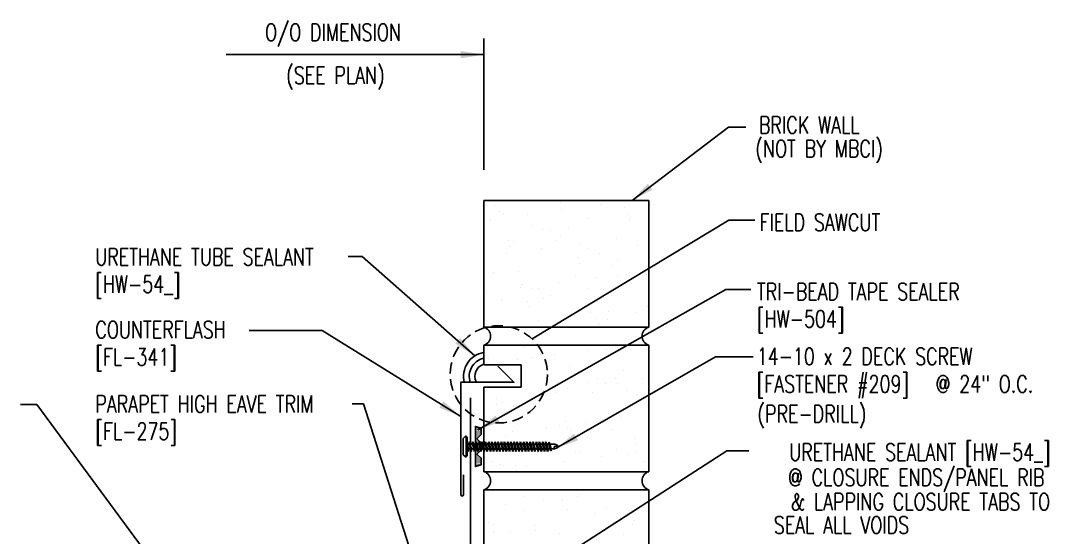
# Model space of a CAD drawing. Header units: inches. Extents: x 6.5 to 41.7, y 11.9 to 43.1.
# Drawn here: x 19.1 to 41.7, y 31.7 to 43.06 of the extents above; entities that cross this region are included whole.
import ezdxf
from ezdxf.enums import TextEntityAlignment as Align

# ---------------------------------------------------------------- set-up
doc = ezdxf.new("R2010")
doc.units = ezdxf.units.IN
doc.header["$MEASUREMENT"] = 0
doc.linetypes.add('HIDDEN', pattern=[0.375, 0.25, -0.125])
for name, color, linetype in [('DIM', 7, 'Continuous'), ('FASTENER', 9, 'Continuous'), ('SEALANT', 8, 'Continuous'), ('TAPE', 8, 'Continuous'), ('TEXT', 2, 'Continuous'), ('TRIM', 6, 'Continuous'), ('WALL', 7, 'Continuous')]:
    doc.layers.add(name, color=color, linetype=linetype)
doc.styles.add('TEXT1', font='ROMANS.shx', dxfattribs={"width": 0.75, "height": 0.375})
doc.dimstyles.new('DETAIL$7', dxfattribs={"dimscale": 4, "dimtxt": 0.09375, "dimasz": 0.125, "dimexe": 0.0625, "dimexo": 0.125, "dimgap": 0.0625, "dimtad": 1, "dimdec": 4, "dimzin": 3, "dimdsep": 46, "dimlunit": 4, "dimtxsty": 'TEXT1', "dimblk": 'ARCHTICK', "dimcen": 0.0625, "dimclrd": 7, "dimclre": 7, "dimclrt": 2, "dimadec": 0, "dimazin": 0, "dimtfac": 0.59375, "dimtdec": 4, "dimtmove": 0, "dimatfit": 3, "dimfxl": 0, "dimfrac": 2, "dimtolj": 1, "dimtzin": 3, "dimarcsym": 0})

# ---------------------------------------------------------------- blocks, each defined once
blk = doc.blocks.new('*X4')
at = {"color": 0}
for p, q in [((-0.434, 0.135), (-0.434, 0.135)), ((-0.434, 0.123), (-0.434, 0.123)), ((-0.422, 0.141), (-0.422, 0.141)), ((-0.422, 0.129), (-0.422, 0.129)), ((-0.422, 0.117), (-0.422, 0.117)), ((-0.422, 0.105), (-0.422, 0.105)), ((-0.422, 0.094), (-0.422, 0.094)), ((-0.422, 0.082), (-0.422, 0.082)), ((-0.41, 0.135), (-0.41, 0.135)), ((-0.41, 0.123), (-0.41, 0.123)), ((-0.41, 0.111), (-0.41, 0.111)), ((-0.41, 0.1), (-0.41, 0.1)), ((-0.41, 0.088), (-0.41, 0.088)), ((-0.41, 0.076), (-0.41, 0.076)), ((-0.41, 0.064), (-0.41, 0.064)), ((-0.41, 0.053), (-0.41, 0.053)), ((-0.41, 0.041), (-0.41, 0.041)), ((-0.398, 0.141), (-0.398, 0.141)), ((-0.398, 0.129), (-0.398, 0.129)), ((-0.398, 0.117), (-0.398, 0.117)), ((-0.398, 0.105), (-0.398, 0.105)), ((-0.398, 0.094), (-0.398, 0.094)), ((-0.398, 0.082), (-0.398, 0.082)), ((-0.398, 0.07), (-0.398, 0.07)), ((-0.398, 0.059), (-0.398, 0.059)), ((-0.398, 0.047), (-0.398, 0.047)), ((-0.398, 0.035), (-0.398, 0.035)), ((-0.398, 0.023), (-0.398, 0.023)), ((-0.387, 0.135), (-0.387, 0.135)), ((-0.387, 0.123), (-0.387, 0.123)), ((-0.387, 0.111), (-0.387, 0.111)), ((-0.387, 0.1), (-0.387, 0.1)), ((-0.387, 0.088), (-0.387, 0.088)), ((-0.387, 0.076), (-0.387, 0.076)), ((-0.387, 0.064), (-0.387, 0.064)), ((-0.387, 0.053), (-0.387, 0.053)), ((-0.387, 0.041), (-0.387, 0.041)), ((-0.387, 0.029), (-0.387, 0.029)), ((-0.375, 0.141), (-0.375, 0.141)), ((-0.375, 0.129), (-0.375, 0.129)), ((-0.375, 0.117), (-0.375, 0.117)), ((-0.375, 0.105), (-0.375, 0.105)), ((-0.375, 0.094), (-0.375, 0.094)), ((-0.375, 0.082), (-0.375, 0.082)), ((-0.375, 0.07), (-0.375, 0.07)), ((-0.375, 0.059), (-0.375, 0.059)), ((-0.375, 0.047), (-0.375, 0.047)), ((-0.375, 0.035), (-0.375, 0.035)), ((-0.375, 0.023), (-0.375, 0.023)), ((-0.363, 0.135), (-0.363, 0.135)), ((-0.363, 0.123), (-0.363, 0.123)), ((-0.363, 0.111), (-0.363, 0.111)), ((-0.363, 0.1), (-0.363, 0.1)), ((-0.363, 0.088), (-0.363, 0.088)), ((-0.363, 0.076), (-0.363, 0.076)), ((-0.363, 0.064), (-0.363, 0.064)), ((-0.363, 0.053), (-0.363, 0.053)), ((-0.363, 0.041), (-0.363, 0.041)), ((-0.363, 0.029), (-0.363, 0.029)), ((-0.352, 0.141), (-0.352, 0.141)), ((-0.352, 0.129), (-0.352, 0.129)), ((-0.352, 0.117), (-0.352, 0.117)), ((-0.352, 0.105), (-0.352, 0.105)), ((-0.352, 0.094), (-0.352, 0.094)), ((-0.352, 0.082), (-0.352, 0.082)), ((-0.352, 0.07), (-0.352, 0.07)), ((-0.352, 0.059), (-0.352, 0.059)), ((-0.352, 0.047), (-0.352, 0.047)), ((-0.352, 0.035), (-0.352, 0.035)), ((-0.352, 0.023), (-0.352, 0.023)), ((-0.34, 0.135), (-0.34, 0.135)), ((-0.34, 0.123), (-0.34, 0.123)), ((-0.34, 0.111), (-0.34, 0.111)), ((-0.34, 0.1), (-0.34, 0.1)), ((-0.34, 0.088), (-0.34, 0.088)), ((-0.34, 0.076), (-0.34, 0.076)), ((-0.34, 0.064), (-0.34, 0.064)), ((-0.34, 0.053), (-0.34, 0.053)), ((-0.34, 0.041), (-0.34, 0.041)), ((-0.34, 0.029), (-0.34, 0.029)), ((-0.328, 0.141), (-0.328, 0.141)), ((-0.328, 0.129), (-0.328, 0.129)), ((-0.328, 0.117), (-0.328, 0.117)), ((-0.328, 0.105), (-0.328, 0.105)), ((-0.328, 0.094), (-0.328, 0.094)), ((-0.328, 0.082), (-0.328, 0.082)), ((-0.328, 0.07), (-0.328, 0.07)), ((-0.328, 0.059), (-0.328, 0.059)), ((-0.328, 0.047), (-0.328, 0.047)), ((-0.328, 0.035), (-0.328, 0.035)), ((-0.328, 0.023), (-0.328, 0.023)), ((-0.316, 0.135), (-0.316, 0.135)), ((-0.316, 0.123), (-0.316, 0.123)), ((-0.316, 0.111), (-0.316, 0.111)), ((-0.316, 0.1), (-0.316, 0.1)), ((-0.316, 0.088), (-0.316, 0.088)), ((-0.316, 0.076), (-0.316, 0.076)), ((-0.316, 0.064), (-0.316, 0.064)), ((-0.316, 0.053), (-0.316, 0.053)), ((-0.316, 0.041), (-0.316, 0.041)), ((-0.316, 0.029), (-0.316, 0.029)), ((-0.305, 0.141), (-0.305, 0.141)), ((-0.305, 0.129), (-0.305, 0.129)), ((-0.305, 0.117), (-0.305, 0.117)), ((-0.305, 0.105), (-0.305, 0.105)), ((-0.305, 0.094), (-0.305, 0.094)), ((-0.305, 0.082), (-0.305, 0.082)), ((-0.305, 0.07), (-0.305, 0.07)), ((-0.305, 0.059), (-0.305, 0.059)), ((-0.305, 0.047), (-0.305, 0.047)), ((-0.305, 0.035), (-0.305, 0.035)), ((-0.305, 0.023), (-0.305, 0.023)), ((-0.293, 0.135), (-0.293, 0.135)), ((-0.293, 0.123), (-0.293, 0.123)), ((-0.293, 0.111), (-0.293, 0.111)), ((-0.293, 0.1), (-0.293, 0.1)), ((-0.293, 0.088), (-0.293, 0.088)), ((-0.293, 0.076), (-0.293, 0.076)), ((-0.293, 0.064), (-0.293, 0.064)), ((-0.293, 0.053), (-0.293, 0.053)), ((-0.293, 0.041), (-0.293, 0.041)), ((-0.293, 0.029), (-0.293, 0.029)), ((-0.281, 0.141), (-0.281, 0.141)), ((-0.281, 0.129), (-0.281, 0.129)), ((-0.281, 0.117), (-0.281, 0.117)), ((-0.281, 0.105), (-0.281, 0.105)), ((-0.281, 0.094), (-0.281, 0.094)), ((-0.281, 0.082), (-0.281, 0.082)), ((-0.281, 0.07), (-0.281, 0.07)), ((-0.281, 0.059), (-0.281, 0.059)), ((-0.281, 0.047), (-0.281, 0.047)), ((-0.281, 0.035), (-0.281, 0.035)), ((-0.281, 0.023), (-0.281, 0.023)), ((-0.27, 0.135), (-0.27, 0.135)), ((-0.27, 0.123), (-0.27, 0.123)), ((-0.27, 0.111), (-0.27, 0.111)), ((-0.27, 0.1), (-0.27, 0.1)), ((-0.27, 0.088), (-0.27, 0.088)), ((-0.27, 0.076), (-0.27, 0.076)), ((-0.27, 0.064), (-0.27, 0.064)), ((-0.27, 0.053), (-0.27, 0.053)), ((-0.27, 0.041), (-0.27, 0.041)), ((-0.27, 0.029), (-0.27, 0.029)), ((-0.258, 0.141), (-0.258, 0.141)), ((-0.258, 0.129), (-0.258, 0.129)), ((-0.258, 0.117), (-0.258, 0.117)), ((-0.258, 0.105), (-0.258, 0.105)), ((-0.258, 0.094), (-0.258, 0.094)), ((-0.258, 0.082), (-0.258, 0.082)), ((-0.258, 0.07), (-0.258, 0.07)), ((-0.258, 0.059), (-0.258, 0.059)), ((-0.258, 0.047), (-0.258, 0.047)), ((-0.258, 0.035), (-0.258, 0.035)), ((-0.258, 0.023), (-0.258, 0.023)), ((-0.246, 0.135), (-0.246, 0.135)), ((-0.246, 0.123), (-0.246, 0.123)), ((-0.246, 0.111), (-0.246, 0.111)), ((-0.246, 0.1), (-0.246, 0.1)), ((-0.246, 0.088), (-0.246, 0.088)), ((-0.246, 0.076), (-0.246, 0.076)), ((-0.246, 0.064), (-0.246, 0.064)), ((-0.246, 0.053), (-0.246, 0.053)), ((-0.246, 0.041), (-0.246, 0.041)), ((-0.234, 0.141), (-0.234, 0.141)), ((-0.234, 0.129), (-0.234, 0.129)), ((-0.234, 0.117), (-0.234, 0.117)), ((-0.234, 0.105), (-0.234, 0.105)), ((-0.234, 0.094), (-0.234, 0.094)), ((-0.234, 0.082), (-0.234, 0.082)), ((-0.234, 0.07), (-0.234, 0.07)), ((-0.234, 0.059), (-0.234, 0.059)), ((-0.234, 0.047), (-0.234, 0.047)), ((-0.223, 0.135), (-0.223, 0.135)), ((-0.223, 0.123), (-0.223, 0.123)), ((-0.223, 0.111), (-0.223, 0.111)), ((-0.223, 0.1), (-0.223, 0.1)), ((-0.223, 0.088), (-0.223, 0.088)), ((-0.223, 0.076), (-0.223, 0.076)), ((-0.223, 0.064), (-0.223, 0.064)), ((-0.211, 0.141), (-0.211, 0.141)), ((-0.211, 0.129), (-0.211, 0.129)), ((-0.211, 0.117), (-0.211, 0.117)), ((-0.211, 0.105), (-0.211, 0.105)), ((-0.211, 0.094), (-0.211, 0.094)), ((-0.211, 0.082), (-0.211, 0.082)), ((-0.211, 0.07), (-0.211, 0.07)), ((-0.199, 0.135), (-0.199, 0.135)), ((-0.199, 0.123), (-0.199, 0.123)), ((-0.199, 0.111), (-0.199, 0.111)), ((-0.199, 0.1), (-0.199, 0.1)), ((-0.199, 0.088), (-0.199, 0.088)), ((-0.188, 0.141), (-0.188, 0.141)), ((-0.188, 0.129), (-0.188, 0.129)), ((-0.188, 0.117), (-0.188, 0.117)), ((-0.188, 0.105), (-0.188, 0.105)), ((-0.188, 0.094), (-0.188, 0.094)), ((-0.176, 0.135), (-0.176, 0.135)), ((-0.176, 0.123), (-0.176, 0.123)), ((-0.176, 0.111), (-0.176, 0.111)), ((-0.164, 0.141), (-0.164, 0.141)), ((-0.164, 0.129), (-0.164, 0.129)), ((-0.164, 0.117), (-0.164, 0.117)), ((-0.164, 0.105), (-0.164, 0.105)), ((-0.152, 0.135), (-0.152, 0.135)), ((-0.152, 0.123), (-0.152, 0.123)), ((-0.152, 0.111), (-0.152, 0.111)), ((-0.152, 0.1), (-0.152, 0.1)), ((-0.141, 0.141), (-0.141, 0.141)), ((-0.141, 0.129), (-0.141, 0.129)), ((-0.141, 0.117), (-0.141, 0.117)), ((-0.141, 0.105), (-0.141, 0.105)), ((-0.141, 0.094), (-0.141, 0.094)), ((-0.141, 0.082), (-0.141, 0.082)), ((-0.129, 0.135), (-0.129, 0.135)), ((-0.129, 0.123), (-0.129, 0.123)), ((-0.129, 0.111), (-0.129, 0.111)), ((-0.129, 0.1), (-0.129, 0.1)), ((-0.129, 0.088), (-0.129, 0.088)), ((-0.129, 0.076), (-0.129, 0.076)), ((-0.117, 0.141), (-0.117, 0.141)), ((-0.117, 0.129), (-0.117, 0.129)), ((-0.117, 0.117), (-0.117, 0.117)), ((-0.117, 0.105), (-0.117, 0.105)), ((-0.117, 0.094), (-0.117, 0.094)), ((-0.117, 0.082), (-0.117, 0.082)), ((-0.117, 0.07), (-0.117, 0.07)), ((-0.117, 0.059), (-0.117, 0.059)), ((-0.105, 0.135), (-0.105, 0.135)), ((-0.105, 0.123), (-0.105, 0.123)), ((-0.105, 0.111), (-0.105, 0.111)), ((-0.105, 0.1), (-0.105, 0.1)), ((-0.105, 0.088), (-0.105, 0.088)), ((-0.105, 0.076), (-0.105, 0.076)), ((-0.105, 0.064), (-0.105, 0.064)), ((-0.105, 0.053), (-0.105, 0.053)), ((-0.094, 0.141), (-0.094, 0.141)), ((-0.094, 0.129), (-0.094, 0.129)), ((-0.094, 0.117), (-0.094, 0.117)), ((-0.094, 0.105), (-0.094, 0.105)), ((-0.094, 0.094), (-0.094, 0.094)), ((-0.094, 0.082), (-0.094, 0.082)), ((-0.094, 0.07), (-0.094, 0.07)), ((-0.094, 0.059), (-0.094, 0.059)), ((-0.094, 0.047), (-0.094, 0.047)), ((-0.094, 0.035), (-0.094, 0.035)), ((-0.082, 0.135), (-0.082, 0.135)), ((-0.082, 0.123), (-0.082, 0.123)), ((-0.082, 0.111), (-0.082, 0.111)), ((-0.082, 0.1), (-0.082, 0.1)), ((-0.082, 0.088), (-0.082, 0.088)), ((-0.082, 0.076), (-0.082, 0.076)), ((-0.082, 0.064), (-0.082, 0.064)), ((-0.082, 0.053), (-0.082, 0.053)), ((-0.082, 0.041), (-0.082, 0.041)), ((-0.082, 0.029), (-0.082, 0.029)), ((-0.07, 0.141), (-0.07, 0.141)), ((-0.07, 0.129), (-0.07, 0.129)), ((-0.07, 0.117), (-0.07, 0.117)), ((-0.07, 0.105), (-0.07, 0.105)), ((-0.07, 0.094), (-0.07, 0.094)), ((-0.07, 0.082), (-0.07, 0.082)), ((-0.07, 0.07), (-0.07, 0.07)), ((-0.07, 0.059), (-0.07, 0.059)), ((-0.07, 0.047), (-0.07, 0.047)), ((-0.07, 0.035), (-0.07, 0.035)), ((-0.07, 0.023), (-0.07, 0.023)), ((-0.059, 0.135), (-0.059, 0.135)), ((-0.059, 0.123), (-0.059, 0.123)), ((-0.059, 0.111), (-0.059, 0.111)), ((-0.059, 0.1), (-0.059, 0.1)), ((-0.059, 0.088), (-0.059, 0.088)), ((-0.059, 0.076), (-0.059, 0.076)), ((-0.059, 0.064), (-0.059, 0.064)), ((-0.059, 0.053), (-0.059, 0.053)), ((-0.059, 0.041), (-0.059, 0.041)), ((-0.059, 0.029), (-0.059, 0.029)), ((-0.047, 0.141), (-0.047, 0.141)), ((-0.047, 0.129), (-0.047, 0.129)), ((-0.047, 0.117), (-0.047, 0.117)), ((-0.047, 0.105), (-0.047, 0.105)), ((-0.047, 0.094), (-0.047, 0.094)), ((-0.047, 0.082), (-0.047, 0.082)), ((-0.047, 0.07), (-0.047, 0.07)), ((-0.047, 0.059), (-0.047, 0.059)), ((-0.047, 0.047), (-0.047, 0.047)), ((-0.047, 0.035), (-0.047, 0.035)), ((-0.047, 0.023), (-0.047, 0.023)), ((-0.035, 0.135), (-0.035, 0.135)), ((-0.035, 0.123), (-0.035, 0.123)), ((-0.035, 0.111), (-0.035, 0.111)), ((-0.035, 0.1), (-0.035, 0.1)), ((-0.035, 0.088), (-0.035, 0.088)), ((-0.035, 0.076), (-0.035, 0.076)), ((-0.035, 0.064), (-0.035, 0.064)), ((-0.035, 0.053), (-0.035, 0.053)), ((-0.035, 0.041), (-0.035, 0.041)), ((-0.035, 0.029), (-0.035, 0.029)), ((-0.023, 0.141), (-0.023, 0.141)), ((-0.023, 0.129), (-0.023, 0.129)), ((-0.023, 0.117), (-0.023, 0.117)), ((-0.023, 0.105), (-0.023, 0.105)), ((-0.023, 0.094), (-0.023, 0.094)), ((-0.023, 0.082), (-0.023, 0.082)), ((-0.023, 0.07), (-0.023, 0.07)), ((-0.023, 0.059), (-0.023, 0.059)), ((-0.023, 0.047), (-0.023, 0.047)), ((-0.023, 0.035), (-0.023, 0.035)), ((-0.023, 0.023), (-0.023, 0.023)), ((-0.012, 0.135), (-0.012, 0.135)), ((-0.012, 0.123), (-0.012, 0.123)), ((-0.012, 0.111), (-0.012, 0.111)), ((-0.012, 0.1), (-0.012, 0.1)), ((-0.012, 0.088), (-0.012, 0.088)), ((-0.012, 0.076), (-0.012, 0.076)), ((-0.012, 0.064), (-0.012, 0.064)), ((-0.012, 0.053), (-0.012, 0.053)), ((-0.012, 0.041), (-0.012, 0.041)), ((-0.012, 0.029), (-0.012, 0.029)), ((0, 0.141), (0, 0.141)), ((0, 0.129), (0, 0.129)), ((0, 0.117), (0, 0.117)), ((0, 0.105), (0, 0.105)), ((0, 0.094), (0, 0.094)), ((0, 0.082), (0, 0.082)), ((0, 0.07), (0, 0.07)), ((0, 0.059), (0, 0.059)), ((0, 0.047), (0, 0.047)), ((0, 0.035), (0, 0.035)), ((0, 0.023), (0, 0.023)), ((0.012, 0.135), (0.012, 0.135)), ((0.012, 0.123), (0.012, 0.123)), ((0.012, 0.111), (0.012, 0.111)), ((0.012, 0.1), (0.012, 0.1)), ((0.012, 0.088), (0.012, 0.088)), ((0.012, 0.076), (0.012, 0.076)), ((0.012, 0.064), (0.012, 0.064)), ((0.012, 0.053), (0.012, 0.053)), ((0.012, 0.041), (0.012, 0.041)), ((0.012, 0.029), (0.012, 0.029)), ((0.023, 0.141), (0.023, 0.141)), ((0.023, 0.129), (0.023, 0.129)), ((0.023, 0.117), (0.023, 0.117)), ((0.023, 0.105), (0.023, 0.105)), ((0.023, 0.094), (0.023, 0.094)), ((0.023, 0.082), (0.023, 0.082)), ((0.023, 0.07), (0.023, 0.07)), ((0.023, 0.059), (0.023, 0.059)), ((0.023, 0.047), (0.023, 0.047)), ((0.023, 0.035), (0.023, 0.035)), ((0.023, 0.023), (0.023, 0.023)), ((0.035, 0.135), (0.035, 0.135)), ((0.035, 0.123), (0.035, 0.123)), ((0.035, 0.111), (0.035, 0.111)), ((0.035, 0.1), (0.035, 0.1)), ((0.035, 0.088), (0.035, 0.088)), ((0.035, 0.076), (0.035, 0.076)), ((0.035, 0.064), (0.035, 0.064)), ((0.035, 0.053), (0.035, 0.053)), ((0.035, 0.041), (0.035, 0.041)), ((0.035, 0.029), (0.035, 0.029)), ((0.047, 0.141), (0.047, 0.141)), ((0.047, 0.129), (0.047, 0.129)), ((0.047, 0.117), (0.047, 0.117)), ((0.047, 0.105), (0.047, 0.105)), ((0.047, 0.094), (0.047, 0.094)), ((0.047, 0.082), (0.047, 0.082)), ((0.047, 0.07), (0.047, 0.07)), ((0.047, 0.059), (0.047, 0.059)), ((0.047, 0.047), (0.047, 0.047)), ((0.047, 0.035), (0.047, 0.035)), ((0.047, 0.023), (0.047, 0.023)), ((0.059, 0.135), (0.059, 0.135)), ((0.059, 0.123), (0.059, 0.123)), ((0.059, 0.111), (0.059, 0.111)), ((0.059, 0.1), (0.059, 0.1)), ((0.059, 0.088), (0.059, 0.088)), ((0.059, 0.076), (0.059, 0.076)), ((0.059, 0.064), (0.059, 0.064)), ((0.059, 0.053), (0.059, 0.053)), ((0.059, 0.041), (0.059, 0.041)), ((0.059, 0.029), (0.059, 0.029)), ((0.07, 0.141), (0.07, 0.141)), ((0.07, 0.129), (0.07, 0.129)), ((0.07, 0.117), (0.07, 0.117)), ((0.07, 0.105), (0.07, 0.105)), ((0.07, 0.094), (0.07, 0.094)), ((0.07, 0.082), (0.07, 0.082)), ((0.07, 0.07), (0.07, 0.07)), ((0.07, 0.059), (0.07, 0.059)), ((0.07, 0.047), (0.07, 0.047)), ((0.07, 0.035), (0.07, 0.035)), ((0.07, 0.023), (0.07, 0.023)), ((0.082, 0.135), (0.082, 0.135)), ((0.082, 0.123), (0.082, 0.123)), ((0.082, 0.111), (0.082, 0.111)), ((0.082, 0.1), (0.082, 0.1)), ((0.082, 0.088), (0.082, 0.088)), ((0.082, 0.076), (0.082, 0.076)), ((0.082, 0.064), (0.082, 0.064)), ((0.082, 0.053), (0.082, 0.053)), ((0.082, 0.041), (0.082, 0.041)), ((0.082, 0.029), (0.082, 0.029)), ((0.094, 0.141), (0.094, 0.141)), ((0.094, 0.129), (0.094, 0.129)), ((0.094, 0.117), (0.094, 0.117)), ((0.094, 0.105), (0.094, 0.105)), ((0.094, 0.094), (0.094, 0.094)), ((0.094, 0.082), (0.094, 0.082)), ((0.094, 0.07), (0.094, 0.07)), ((0.094, 0.059), (0.094, 0.059)), ((0.094, 0.047), (0.094, 0.047)), ((0.094, 0.035), (0.094, 0.035)), ((0.105, 0.135), (0.105, 0.135)), ((0.105, 0.123), (0.105, 0.123)), ((0.105, 0.111), (0.105, 0.111)), ((0.105, 0.1), (0.105, 0.1)), ((0.105, 0.088), (0.105, 0.088)), ((0.105, 0.076), (0.105, 0.076)), ((0.105, 0.064), (0.105, 0.064)), ((0.105, 0.053), (0.105, 0.053)), ((0.117, 0.141), (0.117, 0.141)), ((0.117, 0.129), (0.117, 0.129)), ((0.117, 0.117), (0.117, 0.117)), ((0.117, 0.105), (0.117, 0.105)), ((0.117, 0.094), (0.117, 0.094)), ((0.117, 0.082), (0.117, 0.082)), ((0.117, 0.07), (0.117, 0.07)), ((0.117, 0.059), (0.117, 0.059)), ((0.129, 0.135), (0.129, 0.135)), ((0.129, 0.123), (0.129, 0.123)), ((0.129, 0.111), (0.129, 0.111)), ((0.129, 0.1), (0.129, 0.1)), ((0.129, 0.088), (0.129, 0.088)), ((0.129, 0.076), (0.129, 0.076)), ((0.141, 0.141), (0.141, 0.141)), ((0.141, 0.129), (0.141, 0.129)), ((0.141, 0.117), (0.141, 0.117)), ((0.141, 0.105), (0.141, 0.105)), ((0.141, 0.094), (0.141, 0.094)), ((0.141, 0.082), (0.141, 0.082)), ((0.152, 0.135), (0.152, 0.135)), ((0.152, 0.123), (0.152, 0.123)), ((0.152, 0.111), (0.152, 0.111)), ((0.152, 0.1), (0.152, 0.1)), ((0.164, 0.141), (0.164, 0.141)), ((0.164, 0.129), (0.164, 0.129)), ((0.164, 0.117), (0.164, 0.117)), ((0.164, 0.105), (0.164, 0.105)), ((0.176, 0.135), (0.176, 0.135)), ((0.176, 0.123), (0.176, 0.123)), ((0.176, 0.111), (0.176, 0.111)), ((0.188, 0.141), (0.188, 0.141)), ((0.188, 0.129), (0.188, 0.129)), ((0.188, 0.117), (0.188, 0.117)), ((0.188, 0.105), (0.188, 0.105)), ((0.188, 0.094), (0.188, 0.094)), ((0.199, 0.135), (0.199, 0.135)), ((0.199, 0.123), (0.199, 0.123)), ((0.199, 0.111), (0.199, 0.111)), ((0.199, 0.1), (0.199, 0.1)), ((0.199, 0.088), (0.199, 0.088)), ((0.211, 0.141), (0.211, 0.141)), ((0.211, 0.129), (0.211, 0.129)), ((0.211, 0.117), (0.211, 0.117)), ((0.211, 0.105), (0.211, 0.105)), ((0.211, 0.094), (0.211, 0.094)), ((0.211, 0.082), (0.211, 0.082)), ((0.211, 0.07), (0.211, 0.07)), ((0.223, 0.135), (0.223, 0.135)), ((0.223, 0.123), (0.223, 0.123)), ((0.223, 0.111), (0.223, 0.111)), ((0.223, 0.1), (0.223, 0.1)), ((0.223, 0.088), (0.223, 0.088)), ((0.223, 0.076), (0.223, 0.076)), ((0.223, 0.064), (0.223, 0.064)), ((0.234, 0.141), (0.234, 0.141)), ((0.234, 0.129), (0.234, 0.129)), ((0.234, 0.117), (0.234, 0.117)), ((0.234, 0.105), (0.234, 0.105)), ((0.234, 0.094), (0.234, 0.094)), ((0.234, 0.082), (0.234, 0.082)), ((0.234, 0.07), (0.234, 0.07)), ((0.234, 0.059), (0.234, 0.059)), ((0.234, 0.047), (0.234, 0.047)), ((0.246, 0.135), (0.246, 0.135)), ((0.246, 0.123), (0.246, 0.123)), ((0.246, 0.111), (0.246, 0.111)), ((0.246, 0.1), (0.246, 0.1)), ((0.246, 0.088), (0.246, 0.088)), ((0.246, 0.076), (0.246, 0.076)), ((0.246, 0.064), (0.246, 0.064)), ((0.246, 0.053), (0.246, 0.053)), ((0.246, 0.041), (0.246, 0.041)), ((0.258, 0.141), (0.258, 0.141)), ((0.258, 0.129), (0.258, 0.129)), ((0.258, 0.117), (0.258, 0.117)), ((0.258, 0.105), (0.258, 0.105)), ((0.258, 0.094), (0.258, 0.094)), ((0.258, 0.082), (0.258, 0.082)), ((0.258, 0.07), (0.258, 0.07)), ((0.258, 0.059), (0.258, 0.059)), ((0.258, 0.047), (0.258, 0.047)), ((0.258, 0.035), (0.258, 0.035)), ((0.258, 0.023), (0.258, 0.023)), ((0.27, 0.135), (0.27, 0.135)), ((0.27, 0.123), (0.27, 0.123)), ((0.27, 0.111), (0.27, 0.111)), ((0.27, 0.1), (0.27, 0.1)), ((0.27, 0.088), (0.27, 0.088)), ((0.27, 0.076), (0.27, 0.076)), ((0.27, 0.064), (0.27, 0.064)), ((0.27, 0.053), (0.27, 0.053)), ((0.27, 0.041), (0.27, 0.041)), ((0.27, 0.029), (0.27, 0.029)), ((0.281, 0.141), (0.281, 0.141)), ((0.281, 0.129), (0.281, 0.129)), ((0.281, 0.117), (0.281, 0.117)), ((0.281, 0.105), (0.281, 0.105)), ((0.281, 0.094), (0.281, 0.094)), ((0.281, 0.082), (0.281, 0.082)), ((0.281, 0.07), (0.281, 0.07)), ((0.281, 0.059), (0.281, 0.059)), ((0.281, 0.047), (0.281, 0.047)), ((0.281, 0.035), (0.281, 0.035)), ((0.281, 0.023), (0.281, 0.023)), ((0.293, 0.135), (0.293, 0.135)), ((0.293, 0.123), (0.293, 0.123)), ((0.293, 0.111), (0.293, 0.111)), ((0.293, 0.1), (0.293, 0.1)), ((0.293, 0.088), (0.293, 0.088)), ((0.293, 0.076), (0.293, 0.076)), ((0.293, 0.064), (0.293, 0.064)), ((0.293, 0.053), (0.293, 0.053)), ((0.293, 0.041), (0.293, 0.041)), ((0.293, 0.029), (0.293, 0.029)), ((0.305, 0.141), (0.305, 0.141)), ((0.305, 0.129), (0.305, 0.129)), ((0.305, 0.117), (0.305, 0.117)), ((0.305, 0.105), (0.305, 0.105)), ((0.305, 0.094), (0.305, 0.094)), ((0.305, 0.082), (0.305, 0.082)), ((0.305, 0.07), (0.305, 0.07)), ((0.305, 0.059), (0.305, 0.059)), ((0.305, 0.047), (0.305, 0.047)), ((0.305, 0.035), (0.305, 0.035)), ((0.305, 0.023), (0.305, 0.023)), ((0.316, 0.135), (0.316, 0.135)), ((0.316, 0.123), (0.316, 0.123)), ((0.316, 0.111), (0.316, 0.111)), ((0.316, 0.1), (0.316, 0.1)), ((0.316, 0.088), (0.316, 0.088)), ((0.316, 0.076), (0.316, 0.076)), ((0.316, 0.064), (0.316, 0.064)), ((0.316, 0.053), (0.316, 0.053)), ((0.316, 0.041), (0.316, 0.041)), ((0.316, 0.029), (0.316, 0.029)), ((0.328, 0.141), (0.328, 0.141)), ((0.328, 0.129), (0.328, 0.129)), ((0.328, 0.117), (0.328, 0.117)), ((0.328, 0.105), (0.328, 0.105)), ((0.328, 0.094), (0.328, 0.094)), ((0.328, 0.082), (0.328, 0.082)), ((0.328, 0.07), (0.328, 0.07)), ((0.328, 0.059), (0.328, 0.059)), ((0.328, 0.047), (0.328, 0.047)), ((0.328, 0.035), (0.328, 0.035)), ((0.328, 0.023), (0.328, 0.023)), ((0.34, 0.135), (0.34, 0.135)), ((0.34, 0.123), (0.34, 0.123)), ((0.34, 0.111), (0.34, 0.111)), ((0.34, 0.1), (0.34, 0.1)), ((0.34, 0.088), (0.34, 0.088)), ((0.34, 0.076), (0.34, 0.076)), ((0.34, 0.064), (0.34, 0.064)), ((0.34, 0.053), (0.34, 0.053)), ((0.34, 0.041), (0.34, 0.041)), ((0.34, 0.029), (0.34, 0.029)), ((0.352, 0.141), (0.352, 0.141)), ((0.352, 0.129), (0.352, 0.129)), ((0.352, 0.117), (0.352, 0.117)), ((0.352, 0.105), (0.352, 0.105)), ((0.352, 0.094), (0.352, 0.094)), ((0.352, 0.082), (0.352, 0.082)), ((0.352, 0.07), (0.352, 0.07)), ((0.352, 0.059), (0.352, 0.059)), ((0.352, 0.047), (0.352, 0.047)), ((0.352, 0.035), (0.352, 0.035)), ((0.352, 0.023), (0.352, 0.023)), ((0.363, 0.135), (0.363, 0.135)), ((0.363, 0.123), (0.363, 0.123)), ((0.363, 0.111), (0.363, 0.111)), ((0.363, 0.1), (0.363, 0.1)), ((0.363, 0.088), (0.363, 0.088)), ((0.363, 0.076), (0.363, 0.076)), ((0.363, 0.064), (0.363, 0.064)), ((0.363, 0.053), (0.363, 0.053)), ((0.363, 0.041), (0.363, 0.041)), ((0.363, 0.029), (0.363, 0.029)), ((0.375, 0.141), (0.375, 0.141)), ((0.375, 0.129), (0.375, 0.129)), ((0.375, 0.117), (0.375, 0.117)), ((0.375, 0.105), (0.375, 0.105)), ((0.375, 0.094), (0.375, 0.094)), ((0.375, 0.082), (0.375, 0.082)), ((0.375, 0.07), (0.375, 0.07)), ((0.375, 0.059), (0.375, 0.059)), ((0.375, 0.047), (0.375, 0.047)), ((0.375, 0.035), (0.375, 0.035)), ((0.375, 0.023), (0.375, 0.023)), ((0.387, 0.135), (0.387, 0.135)), ((0.387, 0.123), (0.387, 0.123)), ((0.387, 0.111), (0.387, 0.111)), ((0.387, 0.1), (0.387, 0.1)), ((0.387, 0.088), (0.387, 0.088)), ((0.387, 0.076), (0.387, 0.076)), ((0.387, 0.064), (0.387, 0.064)), ((0.387, 0.053), (0.387, 0.053)), ((0.387, 0.041), (0.387, 0.041)), ((0.387, 0.029), (0.387, 0.029)), ((0.398, 0.141), (0.398, 0.141)), ((0.398, 0.129), (0.398, 0.129)), ((0.398, 0.117), (0.398, 0.117)), ((0.398, 0.105), (0.398, 0.105)), ((0.398, 0.094), (0.398, 0.094)), ((0.398, 0.082), (0.398, 0.082)), ((0.398, 0.07), (0.398, 0.07)), ((0.398, 0.059), (0.398, 0.059)), ((0.398, 0.047), (0.398, 0.047)), ((0.398, 0.035), (0.398, 0.035)), ((0.398, 0.023), (0.398, 0.023)), ((0.41, 0.135), (0.41, 0.135)), ((0.41, 0.123), (0.41, 0.123)), ((0.41, 0.111), (0.41, 0.111)), ((0.41, 0.1), (0.41, 0.1)), ((0.41, 0.088), (0.41, 0.088)), ((0.41, 0.076), (0.41, 0.076)), ((0.41, 0.064), (0.41, 0.064)), ((0.41, 0.053), (0.41, 0.053)), ((0.41, 0.041), (0.41, 0.041)), ((0.422, 0.141), (0.422, 0.141)), ((0.422, 0.129), (0.422, 0.129)), ((0.422, 0.117), (0.422, 0.117)), ((0.422, 0.105), (0.422, 0.105)), ((0.422, 0.094), (0.422, 0.094)), ((0.422, 0.082), (0.422, 0.082)), ((0.434, 0.135), (0.434, 0.135)), ((0.434, 0.123), (0.434, 0.123))]:
    blk.add_line(p, q, dxfattribs=at)
blk = doc.blocks.new('MB_DBTAP')
at = {"layer": 'TAPE', "color": 9}
blk.add_lwpolyline([(-0.403, 0.018), (-0.442, 0.141), (0.442, 0.141), (0.403, 0.018), (0.26, 0.018), (0.17, 0.109), (0.079, 0.018), (0, 0.018), (-0.079, 0.018), (-0.17, 0.109), (-0.26, 0.018)], close=True, dxfattribs=at)
at = {"layer": 'TAPE', "color": 251}
blk.add_blockref('*X4', (0, 0), dxfattribs=at)
blk = doc.blocks.new('_ArchTick')
at = {"color": 0, "linetype": 'ByBlock', "const_width": 0.15}
blk.add_lwpolyline([(-0.5, -0.5), (0.5, 0.5)], dxfattribs=at)
blk = doc.blocks.new('A$C7D392131')
at = {"layer": 'WALL'}
for p, q in [((-12.651, 0), (-12.651, -2.715)), ((-12.651, 0), (-12.651, -2.786)), ((-9.026, 0), (-9.026, -2.786)), ((-9.026, -2.786), (-12.651, -2.786)), ((-12.651, -3.18), (-9.026, -3.18)), ((-12.651, -3.18), (-12.651, -3.614)), ((-9.026, -3.18), (-9.026, -5.966)), ((-12.651, -3.614), (-11.834, -3.614)), ((-11.834, -3.614), (-11.834, -4.103)), ((-12.651, -5.966), (-12.651, -4.103)), ((-11.834, -4.103), (-12.651, -4.103)), ((-9.026, -5.966), (-12.651, -5.966)), ((-12.651, -6.36), (-9.026, -6.36)), ((-12.651, -6.36), (-12.651, -9.146)), ((-9.026, -6.36), (-9.026, -9.146))]:
    blk.add_line(p, q, dxfattribs=at)
at = {"layer": 'WALL', "linetype": 'Continuous'}
for p, q in [((-12.608, -0.121), (-12.608, -0.121)), ((-12.411, -0.104), (-12.411, -0.104)), ((-10.973, -0.054), (-10.973, -0.054)), ((-10.939, -0.208), (-10.939, -0.208)), ((-10.096, -0.097), (-10.096, -0.097)), ((-9.55, -0.148), (-9.55, -0.148)), ((-9.503, -0.018), (-9.503, -0.018)), ((-12.498, -0.413), (-12.498, -0.413)), ((-12.317, -0.246), (-12.317, -0.246)), ((-12.229, -0.278), (-12.229, -0.278)), ((-11.693, -0.307), (-11.693, -0.307)), ((-10.369, -0.392), (-10.369, -0.392)), ((-9.49, -0.307), (-9.49, -0.307)), ((-9.452, -0.426), (-9.452, -0.426)), ((-9.435, -0.37), (-9.435, -0.37)), ((-11.597, -0.54), (-11.597, -0.54)), ((-11.354, -0.641), (-11.354, -0.641)), ((-11.176, -0.658), (-11.176, -0.658)), ((-10.796, -0.617), (-10.796, -0.617)), ((-12.114, -0.889), (-12.114, -0.889)), ((-11.995, -0.902), (-11.995, -0.902)), ((-11.061, -0.88), (-11.061, -0.88)), ((-10.975, -0.798), (-10.975, -0.798)), ((-9.745, -0.841), (-9.745, -0.841)), ((-12.077, -1.009), (-12.077, -1.009)), ((-11.393, -1.058), (-11.393, -1.058)), ((-10.551, -0.947), (-10.551, -0.947)), ((-10.342, -1.06), (-10.342, -1.06)), ((-9.275, -0.989), (-9.275, -0.989)), ((-12.147, -1.157), (-12.147, -1.157)), ((-10.593, -1.261), (-10.593, -1.261)), ((-10.1, -1.16), (-10.1, -1.16)), ((-9.721, -1.317), (-9.721, -1.317)), ((-12.447, -1.577), (-12.447, -1.577)), ((-11.899, -1.571), (-11.899, -1.571)), ((-10.555, -1.38), (-10.555, -1.38)), ((-9.826, -1.434), (-9.826, -1.434)), ((-9.088, -1.579), (-9.088, -1.579)), ((-11.005, -1.797), (-11.005, -1.797)), ((-10.645, -1.678), (-10.645, -1.678)), ((-10.2, -1.691), (-10.2, -1.691)), ((-9.711, -1.656), (-9.711, -1.656)), ((-9.446, -1.592), (-9.446, -1.592)), ((-9.072, -1.632), (-9.072, -1.632)), ((-9.034, -1.751), (-9.034, -1.751)), ((-12.601, -2.007), (-12.601, -2.007)), ((-11.848, -1.908), (-11.848, -1.908)), ((-11.814, -1.839), (-11.814, -1.839)), ((-11.572, -1.94), (-11.572, -1.94)), ((-11.453, -1.944), (-11.453, -1.944)), ((-10.378, -1.943), (-10.378, -1.943)), ((-12.272, -2.188), (-12.272, -2.188)), ((-11.696, -2.215), (-11.696, -2.215)), ((-11.337, -2.166), (-11.337, -2.166)), ((-11.193, -2.097), (-11.193, -2.097)), ((-11.659, -2.334), (-11.659, -2.334)), ((-10.56, -2.359), (-10.56, -2.359)), ((-10.318, -2.459), (-10.318, -2.459)), ((-9.901, -2.442), (-9.901, -2.442)), ((-9.295, -2.454), (-9.295, -2.454)), ((-9.058, -2.331), (-9.058, -2.331)), ((-11.46, -2.647), (-11.46, -2.647)), ((-10.654, -2.541), (-10.654, -2.541)), ((-10.175, -2.586), (-10.175, -2.586)), ((-10.137, -2.706), (-10.137, -2.706)), ((-9.939, -2.616), (-9.939, -2.616)), ((-12.302, -2.758), (-12.302, -2.758)), ((-10.103, -2.72), (-10.103, -2.72)), ((-11.789, -3.239), (-11.789, -3.239)), ((-11.729, -3.23), (-11.729, -3.23)), ((-10.355, -3.292), (-10.355, -3.292)), ((-9.96, -3.268), (-9.96, -3.268)), ((-9.512, -3.181), (-9.512, -3.181)), ((-12.548, -3.474), (-12.548, -3.474)), ((-11.914, -3.497), (-11.914, -3.497)), ((-11.614, -3.452), (-11.614, -3.452)), ((-11.411, -3.396), (-11.411, -3.396)), ((-11.278, -3.541), (-11.278, -3.541)), ((-11.108, -3.391), (-11.108, -3.391)), ((-11.241, -3.66), (-11.241, -3.66)), ((-10.778, -3.658), (-10.778, -3.658)), ((-10.535, -3.758), (-10.535, -3.758)), ((-9.572, -3.74), (-9.572, -3.74)), ((-10.379, -4.006), (-10.379, -4.006)), ((-10.156, -3.915), (-10.156, -3.915)), ((-9.967, -4.031), (-9.967, -4.031)), ((-9.757, -3.912), (-9.757, -3.912)), ((-9.719, -4.031), (-9.719, -4.031)), ((-9.161, -3.925), (-9.161, -3.925)), ((-11.563, -4.241), (-11.563, -4.241)), ((-11.198, -4.25), (-11.198, -4.25)), ((-11.063, -4.223), (-11.063, -4.223)), ((-10.809, -4.142), (-10.809, -4.142)), ((-10.264, -4.228), (-10.264, -4.228)), ((-9.524, -4.177), (-9.524, -4.177)), ((-9.281, -4.278), (-9.281, -4.278)), ((-12.381, -4.495), (-12.381, -4.495)), ((-12.368, -4.347), (-12.368, -4.347)), ((-12.25, -4.438), (-12.25, -4.438)), ((-12.005, -4.517), (-12.005, -4.517)), ((-12.344, -4.614), (-12.344, -4.614)), ((-12.007, -4.538), (-12.007, -4.538)), ((-11.89, -4.738), (-11.89, -4.738)), ((-11.628, -4.695), (-11.628, -4.695)), ((-9.542, -4.594), (-9.542, -4.594)), ((-10.996, -4.957), (-10.996, -4.957)), ((-10.86, -4.866), (-10.86, -4.866)), ((-10.421, -4.881), (-10.421, -4.881)), ((-9.616, -4.775), (-9.616, -4.775)), ((-9.029, -4.783), (-9.029, -4.783)), ((-12.166, -5.177), (-12.166, -5.177)), ((-12.017, -5.091), (-12.017, -5.091)), ((-11.264, -4.992), (-11.264, -4.992)), ((-10.823, -4.986), (-10.823, -4.986)), ((-10.753, -5.057), (-10.753, -5.057)), ((-9.848, -5.027), (-9.848, -5.027)), ((-10.655, -5.293), (-10.655, -5.293)), ((-10.374, -5.214), (-10.374, -5.214)), ((-9.339, -5.238), (-9.339, -5.238)), ((-9.302, -5.357), (-9.302, -5.357)), ((-11.474, -5.537), (-11.474, -5.537)), ((-10.645, -5.548), (-10.645, -5.548)), ((-10.54, -5.514), (-10.54, -5.514)), ((-10.07, -5.625), (-10.07, -5.625)), ((-9.741, -5.476), (-9.741, -5.476)), ((-9.499, -5.577), (-9.499, -5.577)), ((-9.316, -5.526), (-9.316, -5.526)), ((-12.467, -5.737), (-12.467, -5.737)), ((-12.282, -5.803), (-12.282, -5.803)), ((-12.225, -5.837), (-12.225, -5.837)), ((-11.963, -5.82), (-11.963, -5.82)), ((-11.718, -5.842), (-11.718, -5.842)), ((-10.876, -5.731), (-10.876, -5.731)), ((-9.12, -5.734), (-9.12, -5.734)), ((-12.472, -5.941), (-12.472, -5.941)), ((-11.926, -5.94), (-11.926, -5.94)), ((-9.124, -5.92), (-9.124, -5.92)), ((-11.748, -6.502), (-11.748, -6.502)), ((-10.592, -6.513), (-10.592, -6.513)), ((-10.524, -6.475), (-10.524, -6.475)), ((-9.771, -6.376), (-9.771, -6.376)), ((-12.173, -6.692), (-12.173, -6.692)), ((-11.33, -6.581), (-11.33, -6.581)), ((-10.932, -6.579), (-10.932, -6.579)), ((-9.959, -6.776), (-9.959, -6.776)), ((-11.751, -6.823), (-11.751, -6.823)), ((-10.816, -6.801), (-10.816, -6.801)), ((-10.227, -6.874), (-10.227, -6.874)), ((-9.717, -6.876), (-9.717, -6.876)), ((-12.558, -7.089), (-12.558, -7.089)), ((-12.443, -7.136), (-12.443, -7.136)), ((-11.545, -7.146), (-11.545, -7.146)), ((-10.225, -7.226), (-10.225, -7.226)), ((-9.383, -7.115), (-9.383, -7.115)), ((-9.338, -7.033), (-9.338, -7.033)), ((-12.442, -7.311), (-12.442, -7.311)), ((-12.064, -7.293), (-12.064, -7.293)), ((-11.508, -7.265), (-11.508, -7.265)), ((-10.979, -7.325), (-10.979, -7.325)), ((-9.582, -7.355), (-9.582, -7.355))]:
    blk.add_line(p, q, dxfattribs=at)
at = {"layer": 'WALL'}
for centre, start, end in [((-12.708, -2.983), 286.0665, 73.9335), ((-8.969, -2.983), 106.0665, 253.9335), ((-12.708, -6.163), 286.0665, 73.9335), ((-8.969, -6.163), 106.0665, 253.9335)]:
    blk.add_arc(centre, 0.205, start, end, dxfattribs=at)
blk = doc.blocks.new('A$C77364788')
at = {"layer": 'WALL'}
blk.add_line((-11.622, 0), (-7.997, 0), dxfattribs=at)
blk.add_blockref('A$C7D392131', (1.029, 0), dxfattribs=at)
blk = doc.blocks.new('df2')
at = {"layer": 'FASTENER'}
for p, q in [((-0.228, 0.073), (-0.178, 0.126)), ((-0.228, 0.073), (-0.228, 0.056)), ((-0.228, 0.056), (-0.204, 0.037)), ((0.228, 0.056), (-0.228, 0.056)), ((-0.204, 0.037), (0.204, 0.037)), ((-0.178, 0.126), (0.178, 0.126)), ((-0.107, 0.015), (-0.032, 0.037)), ((-0.08, 0), (-0.107, 0.015)), ((-0.08, 0), (0.05, 0.037)), ((-0.051, 0.037), (-0.051, 0.031)), ((-0.051, 0.008), (-0.051, -0.039)), ((0.051, 0.037), (0.051, -0.009)), ((0.228, 0.073), (0.178, 0.126)), ((0.228, 0.056), (0.204, 0.037)), ((0.228, 0.073), (0.228, 0.056)), ((-0.107, -0.055), (0.08, -0.001)), ((-0.08, -0.07), (-0.107, -0.055)), ((-0.107, -0.125), (0.08, -0.071)), ((-0.08, -0.14), (-0.107, -0.125)), ((-0.107, -0.195), (0.08, -0.141)), ((-0.08, -0.21), (-0.107, -0.195)), ((-0.107, -0.265), (0.08, -0.211)), ((-0.08, -0.07), (0.107, -0.017)), ((-0.08, -0.14), (0.107, -0.087)), ((-0.08, -0.21), (0.107, -0.157)), ((-0.051, -0.062), (-0.051, -0.109)), ((-0.051, -0.132), (-0.051, -0.179)), ((-0.051, -0.202), (-0.051, -0.249)), ((0.051, -0.033), (0.051, -0.079)), ((0.051, -0.103), (0.051, -0.149)), ((0.051, -0.173), (0.051, -0.219)), ((0.107, -0.017), (0.08, -0.001)), ((0.107, -0.087), (0.08, -0.071)), ((0.107, -0.157), (0.08, -0.141)), ((0.107, -0.227), (0.08, -0.211)), ((-0.08, -0.28), (-0.107, -0.265)), ((-0.107, -0.335), (0.08, -0.281)), ((-0.08, -0.35), (-0.107, -0.335)), ((-0.107, -0.405), (0.08, -0.351)), ((-0.08, -0.42), (-0.107, -0.405)), ((-0.107, -0.475), (0.08, -0.421)), ((-0.08, -0.28), (0.107, -0.227)), ((-0.08, -0.35), (0.107, -0.297)), ((-0.08, -0.42), (0.107, -0.367)), ((-0.08, -0.49), (0.107, -0.437)), ((-0.051, -0.272), (-0.051, -0.319)), ((-0.051, -0.342), (-0.051, -0.389)), ((-0.051, -0.412), (-0.051, -0.459)), ((0.051, -0.243), (0.051, -0.289)), ((0.051, -0.313), (0.051, -0.359)), ((0.051, -0.383), (0.051, -0.429)), ((0.107, -0.297), (0.08, -0.281)), ((0.107, -0.367), (0.08, -0.351)), ((0.107, -0.437), (0.08, -0.421)), ((-0.08, -0.49), (-0.107, -0.475)), ((-0.107, -0.545), (0.08, -0.491)), ((-0.08, -0.56), (-0.107, -0.545)), ((-0.107, -0.615), (0.08, -0.561)), ((-0.08, -0.63), (-0.107, -0.615)), ((-0.107, -0.685), (0.08, -0.631)), ((-0.08, -0.56), (0.107, -0.507)), ((-0.08, -0.63), (0.107, -0.577)), ((-0.08, -0.7), (0.107, -0.647)), ((-0.051, -0.482), (-0.051, -0.529)), ((-0.051, -0.552), (-0.051, -0.599)), ((-0.051, -0.622), (-0.051, -0.669)), ((0.051, -0.453), (0.051, -0.499)), ((0.051, -0.523), (0.051, -0.569)), ((0.051, -0.593), (0.051, -0.639)), ((0.051, -0.663), (0.051, -0.709)), ((0.107, -0.507), (0.08, -0.491)), ((0.107, -0.577), (0.08, -0.561)), ((0.107, -0.647), (0.08, -0.631)), ((-0.08, -0.7), (-0.107, -0.685)), ((-0.107, -0.755), (0.08, -0.701)), ((-0.08, -0.77), (-0.107, -0.755)), ((-0.107, -0.825), (0.08, -0.771)), ((-0.08, -0.84), (-0.107, -0.825)), ((-0.107, -0.895), (0.08, -0.841)), ((-0.08, -0.91), (-0.107, -0.895)), ((-0.08, -0.77), (0.107, -0.717)), ((-0.08, -0.84), (0.107, -0.787)), ((-0.08, -0.91), (0.107, -0.857)), ((-0.051, -0.692), (-0.051, -0.739)), ((-0.051, -0.762), (-0.051, -0.809)), ((-0.051, -0.832), (-0.051, -0.879)), ((-0.051, -0.902), (-0.051, -0.949)), ((0.051, -0.733), (0.051, -0.779)), ((0.051, -0.803), (0.051, -0.849)), ((0.051, -0.873), (0.051, -0.919)), ((0.107, -0.717), (0.08, -0.701)), ((0.107, -0.787), (0.08, -0.771)), ((0.107, -0.857), (0.08, -0.841)), ((-0.107, -0.965), (0.08, -0.911)), ((-0.08, -0.98), (-0.107, -0.965)), ((-0.107, -1.035), (0.08, -0.981)), ((-0.08, -1.05), (-0.107, -1.035)), ((-0.107, -1.105), (0.08, -1.051)), ((-0.08, -1.12), (-0.107, -1.105)), ((-0.107, -1.175), (0.08, -1.121)), ((-0.08, -0.98), (0.107, -0.927)), ((-0.08, -1.05), (0.107, -0.997)), ((-0.08, -1.12), (0.107, -1.067)), ((-0.051, -0.972), (-0.051, -1.019)), ((-0.051, -1.042), (-0.051, -1.089)), ((-0.051, -1.112), (-0.051, -1.158)), ((0.051, -0.943), (0.051, -0.989)), ((0.051, -1.013), (0.051, -1.059)), ((0.051, -1.083), (0.051, -1.129)), ((0.107, -0.927), (0.08, -0.911)), ((0.107, -0.997), (0.08, -0.981)), ((0.107, -1.067), (0.08, -1.051)), ((0.107, -1.137), (0.08, -1.121)), ((-0.08, -1.19), (-0.107, -1.175)), ((-0.107, -1.245), (0.08, -1.191)), ((-0.08, -1.26), (-0.107, -1.245)), ((-0.107, -1.315), (0.08, -1.261)), ((-0.08, -1.33), (-0.107, -1.315)), ((-0.107, -1.384), (0.08, -1.331)), ((-0.08, -1.19), (0.107, -1.137)), ((-0.08, -1.26), (0.107, -1.207)), ((-0.08, -1.33), (0.107, -1.277)), ((-0.08, -1.4), (0.107, -1.347)), ((-0.051, -1.182), (-0.051, -1.228)), ((-0.051, -1.252), (-0.051, -1.298)), ((-0.051, -1.322), (-0.051, -1.368)), ((0.051, -1.153), (0.051, -1.199)), ((0.051, -1.223), (0.051, -1.269)), ((0.051, -1.293), (0.051, -1.339)), ((0.107, -1.207), (0.08, -1.191)), ((0.107, -1.277), (0.08, -1.261)), ((0.107, -1.347), (0.08, -1.331)), ((-0.08, -1.4), (-0.107, -1.384)), ((-0.107, -1.454), (0.08, -1.401)), ((-0.08, -1.47), (-0.107, -1.454)), ((-0.107, -1.524), (0.08, -1.471)), ((-0.08, -1.54), (-0.107, -1.524)), ((-0.107, -1.594), (0.08, -1.541)), ((-0.08, -1.47), (0.107, -1.417)), ((-0.08, -1.54), (0.107, -1.487)), ((-0.08, -1.61), (0.107, -1.557)), ((-0.051, -1.392), (-0.051, -1.438)), ((-0.051, -1.462), (-0.051, -1.508)), ((-0.051, -1.532), (-0.051, -1.578)), ((0.051, -1.363), (0.051, -1.409)), ((0.051, -1.433), (0.051, -1.479)), ((0.051, -1.503), (0.051, -1.549)), ((0.051, -1.573), (0.051, -1.619)), ((0.107, -1.417), (0.08, -1.401)), ((0.107, -1.487), (0.08, -1.471)), ((0.107, -1.557), (0.08, -1.541)), ((-0.08, -1.61), (-0.107, -1.594)), ((-0.107, -1.664), (0.08, -1.611)), ((-0.08, -1.68), (-0.107, -1.664)), ((-0.107, -1.734), (0.08, -1.681)), ((-0.08, -1.75), (-0.107, -1.734)), ((-0.095, -1.801), (0.068, -1.755)), ((-0.068, -1.816), (-0.095, -1.801)), ((-0.08, -1.68), (0.107, -1.627)), ((-0.08, -1.75), (0.107, -1.697)), ((-0.068, -1.816), (0.095, -1.77)), ((-0.051, -1.602), (-0.051, -1.648)), ((-0.051, -1.672), (-0.051, -1.718)), ((-0.051, -1.742), (-0.051, -1.788)), ((0.051, -1.643), (0.051, -1.689)), ((0.051, -1.713), (0.051, -1.759)), ((0.051, -1.783), (0.051, -1.895)), ((0.095, -1.77), (0.068, -1.755)), ((0.107, -1.627), (0.08, -1.611)), ((0.107, -1.697), (0.08, -1.681)), ((-0.051, -1.812), (-0.051, -1.885)), ((-0.051, -1.885), (-0.03, -1.942)), ((0.002, -1.964), (-0.03, -1.942)), ((0.001, -1.959), (0.007, -1.889)), ((0.002, -1.964), (0.034, -1.942)), ((0.051, -1.895), (0.034, -1.942))]:
    blk.add_line(p, q, dxfattribs=at)
for centre, radius, start, end in [((-0.019, -1.912), 0.0352, 40.9671, 146.0356), ((0.022, -1.959), 0.0211, 55.4585, 194.8454)]:
    blk.add_arc(centre, radius, start, end, dxfattribs=at)
blk = doc.blocks.new('FD-f209')
at = {"layer": 'TEXT', "style": 'TEXT1', "width": 0.75}
for s, p in [('14-10 x 2 DECK SCREW', (0.0047, -0.0408)), ('[FASTENER #209]', (0.0047, -0.1926))]:
    blk.add_text(s, height=0.09375, dxfattribs=at).set_placement(p)
blk.add_attdef('(QUANTITY)', (0.9884, -0.1926), '', height=0.0938, dxfattribs=at)
at = {"layer": 'TEXT', "style": 'TEXT1', "flags": 1}
for tag, p in [('Color', (0.0241, -0.4137)), ('Calc', (0.0241, -0.4137)), ('OPT1', (0.0241, -0.4137)), ('Opt2', (0.0241, -0.4137)), ('Opt3', (0.0241, -0.4137)), ('Description', (0.0241, -0.4137)), ('Multiple', (0.0241, -0.4137)), ('Part', (0.0241, -0.4137)), ('Spare1', (0.0241, -0.6012)), ('Spare2', (0.0241, -0.6012)), ('Spare3', (0.0241, -0.6012)), ('Spare4', (0.0241, -0.6012)), ('Spare5', (0.0241, -0.6012)), ('Spare6', (0.0241, -0.6012)), ('Spare7', (0.0241, -0.6012)), ('Spare8', (0.0241, -0.6012)), ('Spare9', (0.0241, -0.6012)), ('Spare10', (0.0241, -0.6012))]:
    blk.add_attdef(tag, p, '', height=0.0938, dxfattribs=at)
blk = doc.blocks.new('dsc-HW-504')
at = {"layer": 'TEXT', "style": 'TEXT1', "width": 0.75}
for s, p in [('TRI-BEAD TAPE SEALER', (0, 0)), ('[HW-504]', (0, -0.6))]:
    blk.add_text(s, height=0.375, dxfattribs=at).set_placement(p)
at = {"layer": 'TEXT', "style": 'TEXT1', "flags": 1}
for tag, p in [('COLOR', (0, -1.2)), ('CALC', (0, -1.2)), ('OPT1', (0, -1.2)), ('OPT2', (0, -1.2)), ('OPT3', (0, -1.2)), ('GAGE', (0, -1.2)), ('SHPLN', (0, -1.2)), ('PART', (0, -1.2)), ('DESCRIPTION', (0, -1.2)), ('MULTIPLE', (0, -1.2)), ('SPARE1', (0, -1.8)), ('SPARE2', (0, -1.8)), ('SPARE3', (0, -1.8)), ('SPARE4', (0, -1.8)), ('SPARE5', (0, -1.8)), ('SPARE6', (0, -1.8)), ('SPARE7', (0, -1.8)), ('SPARE8', (0, -1.8)), ('SPARE9', (0, -1.8)), ('SPARE10', (0, -1.8))]:
    blk.add_attdef(tag, p, '', height=0.375, dxfattribs=at)
blk = doc.blocks.new('dsc-FL-275')
at = {"layer": 'TEXT', "style": 'TEXT1', "width": 0.75}
for s, p in [('PARAPET HIGH EAVE TRIM', (0, 0)), ('[FL-275]', (0, -0.6))]:
    blk.add_text(s, height=0.375, dxfattribs=at).set_placement(p)
at = {"layer": 'TEXT', "style": 'TEXT1', "flags": 1}
for tag, p in [('COLOR', (0, -1.2)), ('CALC', (0, -1.2)), ('OPT1', (0, -1.2)), ('OPT2', (0, -1.2)), ('OPT3', (0, -1.2)), ('GAGE', (0, -1.2)), ('SHPLN', (0, -1.2)), ('PART', (0, -1.2)), ('DESCRIPTION', (0, -1.2)), ('MULTIPLE', (0, -1.2)), ('SPARE1', (0, -1.8)), ('SPARE2', (0, -1.8)), ('SPARE3', (0, -1.8)), ('SPARE4', (0, -1.8)), ('SPARE5', (0, -1.8)), ('SPARE6', (0, -1.8)), ('SPARE7', (0, -1.8)), ('SPARE8', (0, -1.8)), ('SPARE9', (0, -1.8)), ('SPARE10', (0, -1.8))]:
    blk.add_attdef(tag, p, '', height=0.375, dxfattribs=at)
blk = doc.blocks.new('dsc-HW-54_')
at = {"layer": 'TEXT', "style": 'TEXT1', "width": 0.75}
for s, p in [('URETHANE TUBE SEALANT', (0, 0)), ('[HW-54_]', (0, -0.6))]:
    blk.add_text(s, height=0.375, dxfattribs=at).set_placement(p)
at = {"layer": 'TEXT', "style": 'TEXT1', "flags": 1}
for tag, p in [('COLOR', (0, -1.2)), ('CALC', (0, -1.2)), ('OPT1', (0, -1.2)), ('OPT2', (0, -1.2)), ('OPT3', (0, -1.2)), ('GAGE', (0, -1.2)), ('SHPLN', (0, -1.2)), ('PART', (0, -1.2)), ('DESCRIPTION', (0, -1.2)), ('MULTIPLE', (0, -1.2)), ('SPARE1', (0, -1.8)), ('SPARE2', (0, -1.8)), ('SPARE3', (0, -1.8)), ('SPARE4', (0, -1.8)), ('SPARE5', (0, -1.8)), ('SPARE6', (0, -1.8)), ('SPARE7', (0, -1.8)), ('SPARE8', (0, -1.8)), ('SPARE9', (0, -1.8)), ('SPARE10', (0, -1.8))]:
    blk.add_attdef(tag, p, '', height=0.375, dxfattribs=at)
blk = doc.blocks.new('dsc-FL-341')
at = {"layer": 'TEXT', "style": 'TEXT1', "width": 0.75}
for s, p in [('COUNTERFLASH', (0, 0)), ('[FL-341]', (0, -0.6))]:
    blk.add_text(s, height=0.375, dxfattribs=at).set_placement(p)
at = {"layer": 'TEXT', "style": 'TEXT1', "flags": 1}
for tag, p in [('COLOR', (0, -1.2)), ('CALC', (0, -1.2)), ('OPT1', (0, -1.2)), ('OPT2', (0, -1.2)), ('OPT3', (0, -1.2)), ('GAGE', (0, -1.2)), ('SHPLN', (0, -1.2)), ('PART', (0, -1.2)), ('DESCRIPTION', (0, -1.2)), ('MULTIPLE', (0, -1.2)), ('SPARE1', (0, -1.8)), ('SPARE2', (0, -1.8)), ('SPARE3', (0, -1.8)), ('SPARE4', (0, -1.8)), ('SPARE5', (0, -1.8)), ('SPARE6', (0, -1.8)), ('SPARE7', (0, -1.8)), ('SPARE8', (0, -1.8)), ('SPARE9', (0, -1.8)), ('SPARE10', (0, -1.8))]:
    blk.add_attdef(tag, p, '', height=0.375, dxfattribs=at)

msp = doc.modelspace()

# ---------------------------------------------------------------- linework, layer by layer
at = {"layer": 'DIM', "color": 7}
msp.add_line((29.28862, 39.77783), (29.28862, 42.66468), dxfattribs=at)
at = {"layer": 'DIM'}
msp.add_line((30.34645, 36.06208), (34.67572, 38.66977), dxfattribs=at)
at = {"layer": 'SEALANT'}
for radius, start, end in [(0.53132, 100.067473, 194.332952), (0.40632, 103.213816, 198.887706), (0.28132, 109.278133, 205.294752)]:
    msp.add_arc((29.37227, 35.23882), radius, start, end, dxfattribs=at)
at = {"layer": 'TEXT', "color": 0}
msp.add_line((34.67572, 38.66977), (35.24461, 38.66977), dxfattribs=at)
at = {"layer": 'TEXT', "color": 8, "linetype": 'HIDDEN'}
msp.add_circle((29.61545, 35.28139), 1.0695, dxfattribs=at)
at = {"layer": 'TRIM'}
msp.add_line((28.99266, 34.76192), (28.99266, 30.01192), dxfattribs=at)
msp.add_lwpolyline([(29.5933, 35.4597), (29.94686, 35.10615), (28.77874, 35.10615), (28.77874, 32.6374, 1), (28.84124, 32.6374), (28.84124, 33.07045)], format="xyb", dxfattribs=at)

# ---------------------------------------------------------------- block references
for name, p in [('dsc-HW-54_', (20.73916, 37.67691)), ('dsc-HW-504', (35.29258, 36.91395)), ('dsc-FL-341', (20.74257, 36.07633)), ('dsc-FL-275', (20.74419, 34.44239))]:
    msp.add_blockref(name, p)
at = {"layer": 'FASTENER', "rotation": 90}
msp.add_blockref('df2', (28.95619, 33.69331), dxfattribs=at)
at = {"layer": 'TAPE', "rotation": 89.99999999999991}
msp.add_blockref('MB_DBTAP', (29.2425, 33.69561), dxfattribs=at)
at = {"layer": 'TEXT', "xscale": 4, "yscale": 4, "zscale": 4}
msp.add_blockref('FD-f209', (35.27035, 35.65191), dxfattribs=at).add_auto_attribs({'(QUANTITY)': '@ 24" O.C.'})
at = {"layer": 'WALL'}
msp.add_blockref('A$C77364788', (40.91061, 39.10585), dxfattribs=at)

# ---------------------------------------------------------------- texts
at = {"layer": 'TEXT', "color": 2, "style": 'TEXT1', "width": 0.75}
for s, p in [('O/O DIMENSION', (24.47582, 42.6152)), ('(SEE PLAN)', (24.9392, 41.66879))]:
    msp.add_text(s, height=0.375, dxfattribs=at).set_placement(p)
at = {"layer": 'TEXT', "style": 'TEXT1', "width": 0.75}
for s, p in [('BRICK WALL', (35.33711, 40.57739)), ('(NOT BY MBCI)', (35.25699, 40.05685)), ('FIELD SAWCUT', (35.35295, 38.43671)), ('(PRE-DRILL)', (35.30364, 34.22586))]:
    msp.add_text(s, height=0.375, dxfattribs=at).set_placement(p)
for s, p in [('URETHANE SEALANT [HW-54_]', (41.75169, 33.38281)), ('@ CLOSURE ENDS/PANEL RIB', (41.6186, 32.82659)), ('& LAPPING CLOSURE TABS TO', (41.74041, 32.29226)), ('SEAL ALL VOIDS', (38.64228, 31.78042))]:
    msp.add_text(s, height=0.375, dxfattribs=at).set_placement(p, align=Align.RIGHT)

# ---------------------------------------------------------------- leaders
at = {"layer": 'DIM'}
for points in [[(29.2762, 42.31262), (24.61888, 42.31262), (23.61655, 42.31262)], [(29.08924, 35.68848), (26.60838, 37.87189), (26.30446, 37.87189)], [(28.77874, 34.35569), (25.73406, 36.24637), (24.12509, 36.24637)], [(30.88086, 33.65681), (34.38468, 35.66333), (35.20765, 35.66333)], [(24.01416, 28.43804), (19.45513, 34.62158), (19.09758, 34.62158)], [(28.16257, 29.86555), (26.64003, 34.63332), (26.38974, 34.63332)], [(25.90099, 27.9739), (34.62912, 33.59797), (35.11758, 33.59797)]]:
    msp.add_leader(points, dimstyle='DETAIL$7', dxfattribs=at)
for points in [[(32.54565, 39.10585), (34.66992, 40.71615), (35.05039, 40.71615)], [(29.15461, 34.05889), (34.61043, 37.1479), (35.15935, 37.1479)]]:
    msp.add_leader(points, dimstyle='DETAIL$7', override={"dimfrac": 2}, dxfattribs=at)

doc.saveas('drawing.dxf')
